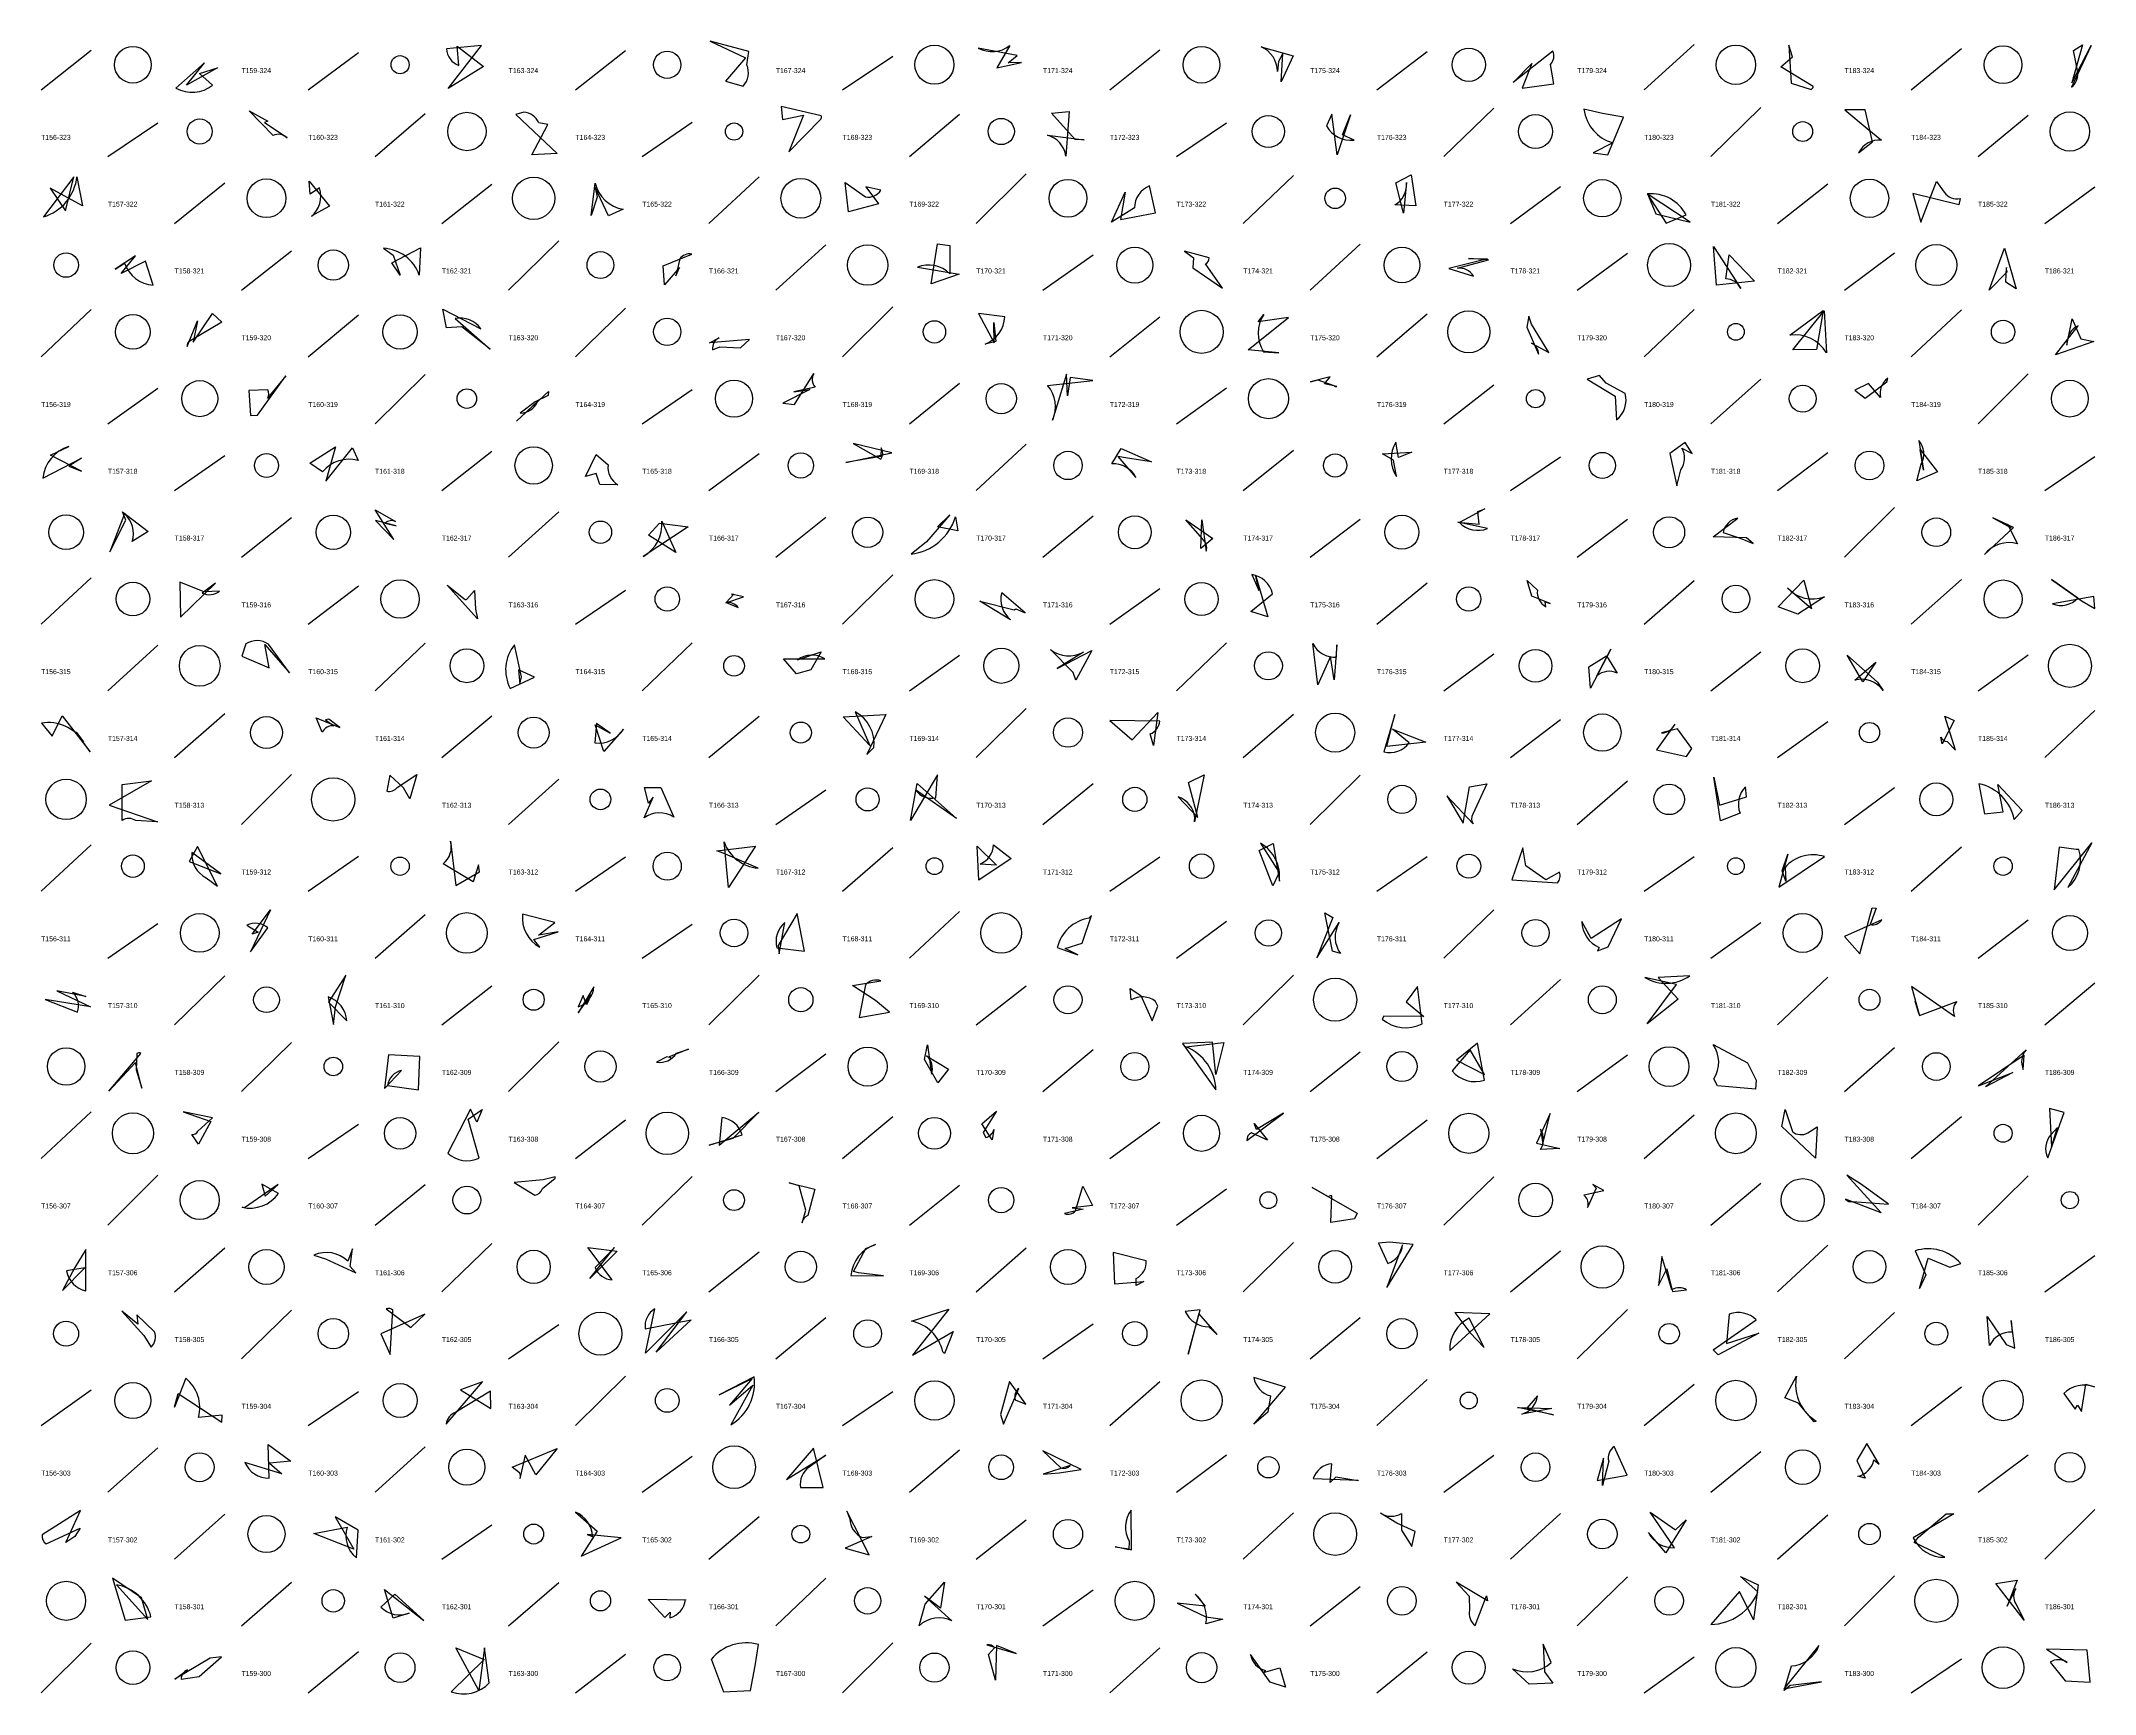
# Model space of a CAD drawing. Header units: millimetres. Extents: x -1 to 9990, y 0 to 15990.
# Drawn here: x 6240 to 7470, y 11999 to 12989 of the extents above; entities that cross this region are included whole.
import ezdxf

# ---------------------------------------------------------------- set-up
doc = ezdxf.new("R2010")
doc.units = ezdxf.units.MM
doc.layers.add('TEXT', color=3, linetype='Continuous')
doc.layers.add('WALL', color=1, linetype='Continuous')

msp = doc.modelspace()

# ---------------------------------------------------------------- linework, layer by layer
for points in [[(6661.9, 12979.1), (6649.8, 12965.2), (6660.4, 12962.1, 0.3), (6662.6, 12975), (6663.8, 12983), (6640.7, 12989.2)], [(6483.7, 12960.8), (6503.8, 12986.6), (6482.8, 12984.5, 0.3), (6490.2, 12974.6), (6489.1, 12986.2), (6505, 12973.9)], [(6819.2, 12976.1), (6824.5, 12980.5), (6801.2, 12985, 0.3), (6820.2, 12986.5), (6812.4, 12973.2), (6827.2, 12976.4)], [(6983.6, 12981.8), (6981.1, 12976.9), (6980.4, 12970.9, 0.3), (6970.7, 12985.7), (6989.9, 12980.4), (6982.7, 12964.7)], [(7127, 12960.9), (7146, 12963.6), (7144, 12975.2, 0.3), (7145.4, 12983.1), (7121.6, 12964.4), (7132.7, 12975.7)], [(7286.7, 12986.7), (7288, 12964), (7300, 12960.2, 0.3), (7301.3, 12962), (7281.8, 12973.8), (7288.8, 12979.7)], [(7456.2, 12964.1), (7467.8, 12986.5), (7455.9, 12961.5, 0.3), (7459.5, 12971.6), (7457.2, 12983.6), (7462.5, 12987)], [(6327, 12962.8), (6337.9, 12976.1), (6320.8, 12961, 0.3), (6342.7, 12962.7), (6334.8, 12969.7), (6345.6, 12973.1)], [(6373.8, 12940.3), (6386.2, 12932.3), (6387.3, 12931.2, 0.3), (6379, 12932.7), (6364.6, 12947.3), (6375.8, 12941.2)], [(6533.9, 12921), (6543.4, 12939.2), (6538, 12940.2, 0.3), (6529.1, 12946.5), (6524.3, 12945.2), (6549.1, 12921.9)], [(6696.5, 12944.8), (6687.9, 12922.8), (6707, 12942.4, 0.3), (6707.2, 12944.4), (6683.3, 12949.9), (6684.1, 12942.2)], [(6845.2, 12946), (6855.7, 12946.9), (6853.7, 12920.3, 0.3), (6842.7, 12932.8), (6864.6, 12930), (6859.2, 12930.2)], [(7016.1, 12921), (7013.1, 12945.3), (7009.8, 12938.3, 0.3), (7026.3, 12929.8), (7019.4, 12933.1), (7024.2, 12945)], [(7187.7, 12943.5), (7175, 12945.8), (7164, 12948.3, 0.3), (7181.3, 12928.2), (7169.5, 12922.3), (7178.3, 12921.1)], [(7320.2, 12947.9), (7333.6, 12936.8), (7342.1, 12929.9, 0.3), (7328.4, 12922.3), (7336.7, 12928.8), (7332.4, 12947.9)], [(6254.7, 12887.5), (6259.7, 12907.9), (6241.5, 12883.9, 0.3), (6261.5, 12907.9), (6264.9, 12890.5), (6245.5, 12901.1)], [(6412.7, 12890.3), (6403.5, 12885.3), (6401.9, 12884, 0.3), (6406.8, 12901.2), (6401.1, 12897.5), (6400.5, 12905.2)], [(6573.1, 12895.7), (6569.4, 12884.7), (6571.8, 12904.1, 0.3), (6588.6, 12888.4), (6579.8, 12884.4), (6571.9, 12901.4)], [(6723.6, 12886.8), (6721.6, 12904.4), (6733.8, 12895.8, 0.3), (6742.9, 12899.8), (6733.9, 12901.8), (6741.5, 12891.6)], [(7060.5, 12909.1), (7063.3, 12890.4), (7050.7, 12891, 0.3), (7057.7, 12904.4), (7055.9, 12886.1), (7051.4, 12904.3)], [(7365.8, 12880.8), (7375.1, 12905.1), (7379.8, 12898.6, 0.3), (7389.3, 12894.9), (7388.4, 12891.1), (7360.9, 12897.9)], [(6886.4, 12882.2), (6907.4, 12886.2), (6903.9, 12902.5, 0.3), (6894.8, 12889.2), (6881, 12880.8), (6889.3, 12898.7)], [(7201.8, 12897.7), (7213.2, 12880.2), (7225.2, 12885.1, 0.3), (7202.1, 12897.6), (7207, 12885.7), (7227.6, 12880.8)], [(6776.9, 12867.7), (6784.2, 12866.8), (6784.2, 12849.8, 0.3), (6764.8, 12853.7), (6789.8, 12849.6), (6773, 12843.7)], [(7243.4, 12842.9), (7241.6, 12866.2), (7257.9, 12841, 0.3), (7248.9, 12846.7), (7251, 12861.2), (7266.2, 12845.4)], [(6296.6, 12860.6), (6284.4, 12852.5), (6290, 12856.1, 0.3), (6307.2, 12842.9), (6302.5, 12857.4), (6288, 12849.9)], [(6450, 12856.3), (6467.3, 12865.4), (6466.5, 12849, 0.3), (6445.1, 12865.1), (6450.8, 12861), (6455, 12848.9)], [(6613.3, 12843.2), (6612.6, 12854.6), (6629.8, 12861.5, 0.3), (6622.5, 12858.7), (6620.1, 12848.5), (6622.3, 12853.5)], [(6929.8, 12853.4), (6947.5, 12841.1), (6937.3, 12855.8, 0.3), (6939.6, 12859.3), (6924.8, 12863.4), (6930.1, 12859.4)], [(7106.2, 12858.8), (7083.1, 12852.9), (7097.8, 12848.4, 0.3), (7088.2, 12853.1), (7106.8, 12858.2), (7094.8, 12859)], [(7422.9, 12840.8), (7416.7, 12844.7), (7417.1, 12853.5, 0.3), (7417.5, 12851), (7406.6, 12840), (7415.9, 12865.2)], [(6342.6, 12826), (6348.3, 12820.9), (6329.1, 12809.5, 0.3), (6327.4, 12806.3), (6333.6, 12821.6), (6331, 12808.9)], [(6482.7, 12817.5), (6480.6, 12828.6), (6503.4, 12816.8, 0.3), (6487.9, 12823), (6508.9, 12804.7), (6492, 12818)], [(6810.6, 12820.6), (6811.8, 12809.3), (6805.4, 12807.7, 0.3), (6817.1, 12824.1), (6801.4, 12826.1), (6810.7, 12808.4)], [(6987.1, 12823.6), (6968.9, 12821.1), (6972.2, 12825.5, 0.3), (6972.1, 12803.1), (6981.3, 12802.4), (6962.9, 12804.2)], [(7131, 12824.4), (7129.8, 12817.9), (7136.8, 12801.6, 0.3), (7132.5, 12808.3), (7142.9, 12802.7), (7132.6, 12819.6)], [(7289.1, 12804.2), (7307.8, 12827.5), (7309.2, 12802.5, 0.3), (7287.3, 12813), (7307.2, 12827.7), (7303.3, 12804.5)], [(7469.3, 12809.3), (7446.4, 12801.2), (7460, 12818.7, 0.3), (7453.2, 12807), (7456.3, 12822.9), (7461.6, 12810.8)], [(6664.2, 12810.5), (6640.3, 12808.5), (6646, 12811.5, 0.3), (6642.1, 12804.3), (6646.5, 12806.1), (6658.8, 12805.5)], [(6369.6, 12765.1), (6386.6, 12788.6), (6375.5, 12775.3, 0.3), (6375.7, 12780.2), (6364.5, 12779.8), (6365.5, 12764.9)], [(6684.3, 12772.3), (6691.2, 12771.6), (6702.7, 12790, 0.3), (6703.5, 12781.9), (6690.8, 12779.1), (6700.4, 12780.5)], [(6854.7, 12776.7), (6854.2, 12789.7), (6845.8, 12762.2, 0.3), (6842.7, 12782.9), (6869.8, 12785.9), (6856.2, 12787.6)], [(7000.3, 12785.1), (7004.6, 12786.3), (7014.3, 12782.9, 0.3), (7015.9, 12782.2), (7008.6, 12783.9), (7012.1, 12788.1)], [(7166, 12786.7), (7182.7, 12776.4), (7183.4, 12762.3, 0.3), (7188.7, 12778.1), (7177.2, 12784.2), (7173.4, 12788.9)], [(7332.5, 12775.3), (7345.4, 12785.1), (7345.9, 12787.2, 0.3), (7341.6, 12775.7), (7334.5, 12784.1), (7326.2, 12780)], [(6543.6, 12776.8), (6535.8, 12773.1), (6526.9, 12766.3, 0.3), (6537.5, 12773.4), (6524.8, 12761.5), (6543.9, 12779.2)], [(6264.3, 12731.6), (6245.6, 12741.2), (6256.6, 12746.3, 0.3), (6241, 12727.4), (6264.3, 12739.3), (6256.7, 12734.5)], [(6410.6, 12725.6), (6426.6, 12745.5), (6429.9, 12737.9, 0.3), (6408.6, 12731.2), (6400.9, 12736.3), (6416.4, 12746.2)], [(6749.4, 12742.5), (6726.3, 12748.2), (6742.9, 12738.7, 0.3), (6743.1, 12745.5), (6743, 12740.4), (6721.9, 12736.8)], [(6890.7, 12739.4), (6884.8, 12740.4), (6895.7, 12727.8, 0.3), (6881.3, 12735.9), (6886.8, 12745.2), (6905, 12737.1)], [(7060.9, 12743), (7053, 12739.7), (7051.4, 12748.9, 0.3), (7051.8, 12728.4), (7050, 12738.1), (7043.3, 12741.9)], [(7215.5, 12742.1), (7219.7, 12722.8), (7222, 12732.4, 0.3), (7222.6, 12745.4), (7228.8, 12742.1), (7224.6, 12748.7)], [(7375.8, 12731.1), (7363.3, 12725.7), (7366, 12735.7, 0.3), (7364.6, 12750), (7367.4, 12732.2), (7365.4, 12744.5)], [(6566.1, 12728.4), (6572.5, 12741.6), (6579.6, 12735.4, 0.3), (6585.5, 12723.3), (6574.7, 12723.6), (6572.5, 12730.2)], [(6288.7, 12707.2), (6304.1, 12695.5), (6294.5, 12689.5, 0.3), (6290, 12706), (6281.2, 12683.2), (6290.7, 12702.2)], [(6451.2, 12690.6), (6440.1, 12708.4), (6452.3, 12701.4, 0.3), (6446, 12700.5), (6452.7, 12698.8), (6440.3, 12702.1)], [(7100.4, 12707.4), (7104.6, 12709.1), (7089.4, 12700.8, 0.3), (7106.3, 12697.2), (7088.5, 12701), (7101.2, 12699.9)], [(6610.3, 12700.4), (6627.6, 12698.2), (6600.6, 12680.5, 0.3), (6611.7, 12701.7), (6620.2, 12682.8), (6603.8, 12693.2)], [(6784.3, 12705.5), (6770.3, 12689.3), (6761, 12681.9, 0.3), (6787.6, 12704.2), (6789.1, 12695.9), (6776.9, 12698.3)], [(6934.5, 12685.3), (6935.2, 12702.4), (6937.8, 12683.7, 0.3), (6935.7, 12690.8), (6925.6, 12702.5), (6941.7, 12691.2)], [(7261.3, 12691.7), (7241.3, 12692.3), (7256.1, 12703.5, 0.3), (7247.3, 12694.9), (7257.6, 12691.4), (7265.4, 12688.3)], [(7419.9, 12697.7), (7417.6, 12699.8), (7423.6, 12688.1, 0.3), (7403.8, 12681.7), (7421.3, 12697.8), (7408.8, 12703.7)], [(6974.7, 12644.3), (6964.4, 12647.5), (6977.5, 12658.2, 0.3), (6965, 12669.7), (6969.2, 12660.1), (6967.5, 12668.7)], [(6323.5, 12644.2), (6344.5, 12664.5), (6336.5, 12658.6, 0.3), (6346.8, 12659.8), (6337.6, 12659.4), (6323.1, 12665)], [(6501.3, 12643.2), (6483.1, 12663.3), (6494, 12654.7, 0.3), (6494.9, 12654.9), (6499.5, 12660.2), (6500.2, 12649)], [(6654.8, 12657.9), (6650.2, 12653), (6657.5, 12649.9, 0.3), (6650.1, 12652.7), (6660.6, 12656.4), (6653.5, 12657.9)], [(6823.7, 12649.1), (6829.4, 12646.8), (6815.3, 12658.8, 0.3), (6820.6, 12642.5), (6802.2, 12653.8), (6822.8, 12648.5)], [(7132.7, 12656.7), (7129.9, 12666.1), (7136.1, 12660.3, 0.3), (7141.2, 12650.4), (7140.8, 12653.4), (7143.7, 12652.3)], [(7295.7, 12666.3), (7300.3, 12649.1), (7285.9, 12661.5, 0.3), (7308, 12656.3), (7292.1, 12646), (7280.4, 12650.4)], [(7469.9, 12649.3), (7469.3, 12656.6), (7444.6, 12652.1, 0.3), (7459.8, 12655.5), (7444, 12666.6), (7462.4, 12653.8)], [(6374, 12627.8), (6388.7, 12610.7), (6376.2, 12627.9, 0.3), (6362.7, 12628.2), (6360.3, 12620.7), (6376.6, 12613.8)], [(6526.7, 12604), (6527.8, 12608.4), (6523.5, 12627.6, 0.3), (6521, 12601.4), (6535.5, 12608.1), (6526, 12612.5)], [(6692.5, 12610.1), (6684.7, 12619.1), (6709.4, 12619.2, 0.3), (6693, 12618.6), (6707.1, 12623.4), (6700.9, 12612.6)], [(6859.6, 12606.5), (6858, 12611), (6844.5, 12624.7, 0.3), (6864.3, 12623.2), (6848.5, 12613.4), (6869.3, 12624.2)], [(7012.2, 12620.6), (7004.6, 12603.7), (7001.6, 12628.3, 0.3), (7015.7, 12620.2), (7016, 12627.5), (7014.5, 12606.6)], [(7166.9, 12614.4), (7177.5, 12620.9), (7183.8, 12610.6, 0.3), (7171.8, 12609), (7180.1, 12625), (7168, 12601.6)], [(7321.6, 12621.3), (7339.7, 12605.2), (7343.2, 12600.3, 0.3), (7326.3, 12606.5), (7338.7, 12617.2), (7331, 12605.5)], [(6269.3, 12563.5), (6261, 12575.2), (6265.4, 12569.4, 0.3), (6240.2, 12580.7), (6246.6, 12572.8), (6252.6, 12585.1)], [(6412.4, 12583.1), (6410.3, 12582.6), (6415.4, 12579.1, 0.3), (6408.3, 12575.2), (6404.8, 12583.9), (6419, 12578.1)], [(6745.9, 12585.9), (6734.5, 12561.9), (6738.8, 12566.1, 0.3), (6727.6, 12587.5), (6736.3, 12567.3), (6720.3, 12584.4)], [(6908.7, 12587.1), (6906.2, 12567.3), (6904.2, 12574.2, 0.3), (6909.9, 12581.9), (6880.1, 12582.2), (6893.4, 12570.6)], [(7046, 12566.6), (7050.7, 12585.8), (7044.2, 12563.4, 0.3), (7059.3, 12568.9), (7049.4, 12577.1), (7069.3, 12569.2)], [(7385.8, 12582.3), (7378.5, 12568.2), (7377.8, 12572.3, 0.3), (7381.6, 12569.6), (7386.6, 12564.5), (7380.2, 12584.9)], [(6580.8, 12574.7), (6572.7, 12580.4), (6571.7, 12568.8, 0.3), (6588.8, 12577.1), (6577.1, 12563.7), (6571.9, 12579.6)], [(7228.5, 12565.4), (7220.1, 12577.2), (7210.5, 12574.8, 0.3), (7218.4, 12580), (7207.5, 12564.6), (7225.5, 12560.7)], [(6280.7, 12531.5), (6309.8, 12521.5), (6296.8, 12522.3, 0.3), (6288.6, 12522.4), (6288.6, 12543.9), (6306.2, 12546.1)], [(6457, 12541.9), (6448.9, 12549.6), (6447, 12539.9, 0.3), (6453.2, 12542.2), (6465, 12550), (6460.8, 12535.4)], [(6764.6, 12544.6), (6788.2, 12523.6), (6763.7, 12540.7, 0.3), (6775.9, 12535.9), (6776.9, 12549.7), (6760.6, 12522.4)], [(6936.5, 12549.8), (6930.7, 12521.5), (6931, 12524.1, 0.3), (6921, 12536.5), (6932.7, 12524.1), (6927.1, 12545.2)], [(7245.2, 12531.5), (7261.4, 12536.6), (7260.8, 12542.6, 0.3), (7257.5, 12526.7), (7245.7, 12522.2), (7241.7, 12548.4)], [(6601.4, 12542.1), (6611.2, 12542.1), (6619, 12524.4, 0.3), (6601.1, 12524), (6606.5, 12536.3), (6603.7, 12532.7)], [(7095.4, 12542.5), (7105.9, 12544.3), (7097.4, 12526.1, 0.3), (7097.6, 12520.4), (7081.8, 12537.2), (7091.7, 12520.7)], [(7411.9, 12544), (7426.5, 12528.4), (7421.7, 12522.9, 0.3), (7400.5, 12544.4), (7403.8, 12526.4), (7415.1, 12527.5)], [(6502, 12495.9), (6498.7, 12485.6), (6480.9, 12496.5, 0.3), (6485.2, 12509.9), (6488.4, 12483.4), (6502.6, 12491.6)], [(6667.8, 12506.9), (6651.7, 12482.3), (6649, 12509.6, 0.3), (6669.4, 12493.9), (6648.5, 12502.8), (6644.7, 12504.1)], [(6328.6, 12497.8), (6347.7, 12490.5), (6330.2, 12503.1, 0.3), (6338.9, 12488.1), (6345.6, 12483.1), (6333.7, 12506.7)], [(6800.6, 12507), (6812.2, 12495.7), (6802.4, 12496.3, 0.3), (6810.3, 12507.8), (6820.9, 12499.5), (6801.7, 12486.6)], [(6969.4, 12504.3), (6977.9, 12508.6), (6981.6, 12486.1, 0.3), (6970.3, 12508.7), (6981.4, 12491.3), (6977.7, 12483.3)], [(7127.4, 12505.9), (7120.9, 12486.8), (7148.1, 12485.1, 0.3), (7149.3, 12491.4), (7141.2, 12486.9), (7129.2, 12495.2)], [(7286, 12502.2), (7280.7, 12482.4), (7308, 12500.7, 0.3), (7284.4, 12494.2), (7284.8, 12486.1), (7282.6, 12492.3)], [(7445.6, 12480.8), (7468.1, 12509), (7453.8, 12482.2, 0.3), (7460.4, 12505), (7458.7, 12504.9), (7448.5, 12506.4)], [(6377.3, 12468.8), (6365.4, 12443.6), (6375.8, 12458, 0.3), (6363.3, 12459.7), (6370.1, 12455.5), (6366.4, 12454.2)], [(6537.9, 12453.6), (6547.6, 12461.3), (6528.3, 12466.3, 0.3), (6538.7, 12446.5), (6535.1, 12451.1), (6549.6, 12455.7)], [(6681.5, 12447.5), (6682, 12442.4), (6685.4, 12461.2, 0.3), (6680.7, 12446.1), (6697.1, 12444.1), (6692.9, 12466.7)], [(6863.4, 12448.8), (6869, 12465.4), (6867.4, 12463.9, 0.3), (6848.6, 12446.3), (6860.9, 12442), (6853.4, 12445.6)], [(7013.7, 12464.3), (7004, 12440.1), (7017.4, 12461.2, 0.3), (7018.2, 12442.6), (7013.5, 12444), (7008.9, 12467)], [(7186.5, 12463.5), (7168.4, 12451.6), (7162.8, 12461.8, 0.3), (7173.1, 12446.3), (7172.2, 12444.2), (7178.4, 12446.7)], [(7336.6, 12470), (7339, 12469.8), (7335.3, 12460, 0.3), (7342.4, 12462.8), (7320.1, 12452.9), (7329.2, 12442.4)], [(6422.5, 12429.8), (6412.1, 12413.5), (6423.1, 12402.4, 0.3), (6411.9, 12416.8), (6415.2, 12400.2), (6416.4, 12410.7)], [(6739.8, 12414.6), (6725.9, 12423.5), (6743, 12426.3, 0.3), (6733.7, 12424), (6730, 12404.3), (6748.2, 12407.6)], [(7201.9, 12400.5), (7219.4, 12424.1), (7200.4, 12428.4, 0.3), (7227.4, 12429.4), (7208.4, 12428.3), (7220.4, 12415.4)], [(6269.5, 12410.7), (6242.5, 12415.1), (6261.8, 12407.5, 0.3), (6258.8, 12419.6), (6266.9, 12416.9), (6249.4, 12420.4)], [(6566.6, 12411.9), (6564.7, 12417.6), (6561.7, 12410.7, 0.3), (6571.1, 12422.8), (6561.7, 12407.1), (6569.4, 12417.9)], [(6905.4, 12402.3), (6908.7, 12411.1), (6907.4, 12414, 0.3), (6892.9, 12415), (6892.2, 12421.8), (6898.6, 12417.5)], [(7068.1, 12405), (7044.1, 12405.2), (7043.1, 12403.4, 0.3), (7067.1, 12400.6), (7064.3, 12422.9), (7057.6, 12413.7)], [(7362.4, 12414.1), (7364.9, 12405.5), (7387.3, 12414, 0.3), (7385.9, 12405), (7360.2, 12423), (7364.5, 12406.8)], [(6769.1, 12379.3), (6770.8, 12387.9), (6773.3, 12370.5, 0.3), (6770.3, 12381.5), (6783.4, 12373.4), (6777, 12365.2)], [(6941.5, 12389.5), (6923.5, 12388.8), (6943.6, 12361, 0.3), (6925.6, 12386.8), (6948.4, 12389.4), (6943.5, 12370.3)], [(7104.4, 12370.2), (7095.8, 12385), (7085, 12372.4, 0.3), (7104.5, 12366.8), (7100.2, 12388.9), (7087.7, 12378.8)], [(7266.8, 12361.4), (7243.9, 12363.4), (7241.8, 12367.7, 0.3), (7241.4, 12388.2), (7261.9, 12377.3), (7267.2, 12366.8)], [(6296.5, 12377.5), (6280.6, 12360.3), (6299.8, 12382.9, 0.3), (6297.3, 12382.8), (6297, 12373.1), (6300.3, 12362)], [(6448.1, 12382.1), (6445.6, 12361.9), (6455.9, 12372.7, 0.3), (6447.5, 12363.7), (6466, 12361.1), (6466.8, 12381)], [(6617.2, 12380.2), (6614.8, 12380.9), (6608.6, 12377.6, 0.3), (6620.5, 12383), (6627.7, 12385.4), (6616.1, 12380.8)], [(7420.9, 12371.5), (7404.5, 12362.9), (7428.9, 12385.1, 0.3), (7427.1, 12373.2), (7427.6, 12381.9), (7400.2, 12363.4)], [(6500.9, 12341.6), (6497.1, 12349.4), (6483.6, 12323.1, 0.3), (6502.3, 12320.1), (6495.7, 12343.4), (6504.1, 12349.3)], [(7282.4, 12339.1), (7284.5, 12349.2), (7288.8, 12336, 0.3), (7298, 12335.2), (7303.6, 12338.9), (7302.7, 12320.1)], [(7444, 12327), (7447.5, 12338.4), (7443.5, 12334.1, 0.3), (7441.7, 12320.4), (7451.5, 12347.4), (7442.8, 12349.9)], [(6341.7, 12342.1), (6334.3, 12328.5), (6330.2, 12334.2, 0.3), (6333.9, 12336.3), (6342.6, 12344.3), (6325, 12347.8)], [(6654.3, 12331.9), (6640.2, 12327.9), (6659.9, 12334, 0.3), (6647.6, 12344.5), (6646.1, 12328), (6669.9, 12347.6)], [(6812.2, 12348.2), (6804.1, 12335.4), (6805.7, 12332.5, 0.3), (6810.6, 12337.3), (6809.5, 12331.1), (6803.4, 12340.7)], [(6966.4, 12340.9), (6974.4, 12330.9), (6964.9, 12335.2, 0.3), (6962, 12330.8), (6984.1, 12347.1), (6967.9, 12337.3)], [(7135.6, 12329.1), (7149.6, 12326), (7137.9, 12325.3, 0.3), (7137.9, 12337.5), (7139.4, 12328.7), (7143.7, 12346.8)], [(6382, 12304.4), (6361.9, 12290.3), (6360.4, 12290.7, 0.3), (6382.2, 12299), (6372.2, 12304.6), (6374.2, 12297.3)], [(6540.6, 12307.1), (6523.3, 12305.5), (6535.6, 12298, 0.3), (6540.2, 12301.9), (6547.8, 12308.2), (6547.8, 12308.9)], [(6688, 12305.3), (6703.4, 12301.6), (6699.1, 12285.7, 0.3), (6695.7, 12281.4), (6697.9, 12288.9), (6694.1, 12303.5)], [(6857.5, 12290.3), (6864, 12289.6), (6853, 12286.9, 0.3), (6859.5, 12288.5), (6863.8, 12303.4), (6869.7, 12291.8)], [(7026.5, 12283.8), (7012.5, 12281.5), (7013.1, 12297.5, 0.3), (7011, 12296.9), (7001.3, 12302.6), (7028.2, 12287.2)], [(7169.3, 12304.4), (7171.4, 12302.1), (7166.2, 12290.5, 0.3), (7164.4, 12297.5), (7164.1, 12298.1), (7175.9, 12300.8)], [(7321.5, 12309.9), (7341.9, 12287.3), (7320.7, 12295.5, 0.3), (7324.9, 12294.1), (7346.4, 12292.6), (7330.3, 12304.3)], [(6252.8, 12240.9), (6266.2, 12254.4), (6255.2, 12252.7, 0.3), (6266.8, 12240.6), (6266.9, 12265.5), (6260.3, 12254.6)], [(6425.2, 12255.2), (6426.5, 12265.9), (6423.7, 12258.5, 0.3), (6403.4, 12262.1), (6410.4, 12259.9), (6428.5, 12251.4)], [(6568.6, 12248.1), (6583.4, 12266.6), (6571.8, 12254.6, 0.3), (6582, 12247.3), (6567.5, 12266.6), (6585.1, 12264.5)], [(6726.6, 12252.2), (6733.9, 12266), (6739.8, 12268.4, 0.3), (6725, 12249.9), (6744.5, 12249.6), (6729.5, 12251.4)], [(6900.5, 12246.3), (6895.9, 12243.8), (6895.8, 12248.1, 0.3), (6901.9, 12258.7), (6882.1, 12263.7), (6882.8, 12244.9)], [(7047.6, 12269.9), (7040.9, 12269.2), (7046.5, 12257.1, 0.3), (7055.4, 12268.2), (7046, 12242.6), (7061.7, 12268.5)], [(7370.1, 12260.3), (7383.1, 12254.9), (7389.7, 12257, 0.3), (7362.3, 12264.6), (7368.7, 12250.3), (7364.9, 12242.1)], [(7213.7, 12253.8), (7217.1, 12240.3), (7225.4, 12241.2, 0.3), (7216.7, 12241.2), (7210.7, 12261.3), (7208.7, 12243.8)], [(6288.4, 12228.5), (6301.5, 12214), (6305.9, 12206.9, 0.3), (6307.9, 12216.2), (6297.3, 12226.3), (6297.9, 12220.7)], [(6443.4, 12215), (6449.1, 12202.6), (6450.7, 12229, 0.3), (6446.7, 12229.8), (6461.4, 12218.7), (6469.9, 12226.7)], [(6626.7, 12228), (6602, 12203.3), (6607.5, 12229.8, 0.3), (6601.8, 12218), (6629.4, 12223.3), (6608.4, 12204)], [(6786.2, 12216.4), (6781, 12203.1), (6780, 12204.1, 0.3), (6761.3, 12222.5), (6783.7, 12229.7), (6761.9, 12202.1)], [(6927, 12202.7), (6934.1, 12229.2), (6925.2, 12228.3, 0.3), (6939.4, 12219.2), (6944.3, 12214.6), (6933.3, 12227.1)], [(7095.6, 12215.7), (7104.2, 12206.7), (7095.3, 12224.2, 0.3), (7083.6, 12205), (7107.7, 12226.8), (7086.6, 12227.6)], [(7244.4, 12202.3), (7241.3, 12205.4), (7267.2, 12223.2, 0.3), (7251, 12226.6), (7249.3, 12209.2), (7268.8, 12215.4)], [(7422.1, 12206.4), (7419.8, 12222.9), (7420.4, 12215.9, 0.3), (7406.9, 12208), (7405.5, 12225.3), (7416.8, 12208.5)], [(7292.4, 12173.4), (7284.3, 12176.6), (7291.3, 12189.6, 0.3), (7301.4, 12163.8), (7303.1, 12162.7), (7301.9, 12162.3)], [(6348.3, 12162), (6348.4, 12166.3), (6334.3, 12164.9, 0.3), (6326.6, 12188.3), (6320, 12170.9), (6322.1, 12179.2)], [(6509.3, 12170.2), (6509.1, 12180.5), (6488.3, 12167.9, 0.3), (6482.6, 12160.8), (6504.3, 12186.1), (6491.1, 12181.3)], [(6652.2, 12172.2), (6666.2, 12184.1), (6653, 12160.4, 0.3), (6667.1, 12189.1), (6646.1, 12178.4), (6665.8, 12188.2)], [(6814.6, 12166.6), (6816.4, 12160.8), (6825.5, 12182.2, 0.3), (6823.3, 12175.4), (6829.8, 12172.8), (6819.9, 12186.4)], [(6967.7, 12162.4), (6985.3, 12183), (6966.3, 12188.8, 0.3), (6976.2, 12177.8), (6974.6, 12168), (6966.2, 12160.8)], [(7124.1, 12170.7), (7144.7, 12170.1), (7126.8, 12166.9, 0.3), (7136.2, 12177.7), (7129.7, 12170.3), (7145.8, 12166.5)], [(7462, 12168.4), (7464.6, 12184.7), (7469.7, 12183.1, 0.3), (7451.3, 12179.1), (7458.1, 12169.8), (7459.5, 12172.2)], [(6376.8, 12137.5), (6384.1, 12131.1), (6362.1, 12137.9, 0.3), (6376.5, 12128.4), (6375.9, 12148.6), (6389.5, 12138.6)], [(6536.2, 12130.4), (6529.9, 12142.3), (6526.7, 12128.3, 0.3), (6526.5, 12131.6), (6522.2, 12135), (6549, 12146.3)], [(6686.4, 12127.7), (6710, 12142.2), (6700, 12135.1, 0.3), (6694.9, 12122.8), (6708.4, 12122.9), (6702.6, 12146.4)], [(6862.8, 12133.6), (6840, 12144.8), (6850.7, 12134.6, 0.3), (6856.3, 12136.1), (6840.2, 12130.9), (6849.7, 12131.6)], [(7172, 12127), (7189.8, 12130.2), (7182, 12147.5, 0.3), (7178.8, 12138.6), (7175, 12124.1), (7175.6, 12140.4)], [(7327.5, 12139.1), (7332.5, 12128.5), (7328, 12129.6, 0.3), (7337.6, 12139.4), (7340.8, 12136.8), (7333.4, 12149.2)], [(7015.3, 12129.1), (7012.1, 12125.8), (7013, 12137.1, 0.3), (7001.9, 12128.2), (7028.7, 12127.3), (7028.6, 12126.8)], [(6254.9, 12089.9), (6263.6, 12109.2), (6240.7, 12094.5, 0.3), (6243.1, 12089.2), (6263.5, 12098.6), (6260.3, 12093.5)], [(6427.3, 12086), (6403.3, 12095.4), (6423.3, 12099.1, 0.3), (6428.8, 12080.7), (6429.9, 12097.3), (6416.1, 12105.3)], [(6587.5, 12092.8), (6567.1, 12094.7), (6570.2, 12093.5, 0.3), (6560, 12108.2), (6573.1, 12096.8), (6563.5, 12081.7)], [(6736, 12082.5), (6722.6, 12108.7), (6724.3, 12104.2, 0.3), (6731.8, 12093), (6737.6, 12093.6), (6721.6, 12086.5)], [(6890, 12086.3), (6893.1, 12085.5), (6892.8, 12109.4, 0.3), (6891.7, 12090.7), (6891.5, 12085.5), (6883.3, 12087.3)], [(7062.9, 12096.5), (7051.9, 12101.6), (7042.2, 12107.6, 0.3), (7054.7, 12107.4), (7054.7, 12097.4), (7060.9, 12087.5)], [(7225.2, 12103.5), (7213.1, 12083.7), (7202.7, 12095.9, 0.3), (7218.2, 12086.8), (7203.7, 12108.1), (7218.9, 12097.5)], [(7381, 12107.1), (7385.5, 12107.1), (7361.2, 12092.7, 0.3), (7380.1, 12081.1), (7361.7, 12090), (7364.3, 12093.2)], [(6282.7, 12068.6), (6290.3, 12043.4), (6305.8, 12045.5, 0.3), (6285.1, 12064.6), (6304, 12043.9), (6300.2, 12056.9)], [(7265.5, 12043.7), (7257.2, 12060.5), (7240, 12040.8, 0.3), (7268.2, 12060.4), (7257.7, 12069.5), (7268.3, 12064.6)], [(7423.5, 12067.3), (7417.4, 12051.9), (7422.6, 12062.4, 0.3), (7422.7, 12053.2), (7427.7, 12043.4), (7410.6, 12065.3)], [(6469.2, 12043.3), (6451.8, 12058.9), (6443.5, 12051.3, 0.3), (6460.4, 12047.6), (6450.9, 12044.7), (6445.6, 12061.7)], [(6613.5, 12045), (6616.7, 12048.3), (6616.6, 12044.8, 0.3), (6626, 12055.8), (6625.9, 12055.5), (6603.6, 12055.8)], [(6778.7, 12050.7), (6769.1, 12057.7), (6785.5, 12043.1, 0.3), (6765.8, 12040.1), (6769.5, 12053), (6781.1, 12066.1)], [(6937.6, 12045.5), (6947.8, 12044.1), (6937.5, 12041.2, 0.3), (6931.1, 12059), (6937.2, 12051.8), (6920.3, 12053.6)], [(7087.4, 12066.2), (7095.3, 12057.7), (7095.5, 12049.5, 0.3), (7098.8, 12040.2), (7105.6, 12057.9), (7106.2, 12055)], [(6664.8, 12001.4), (6667.7, 12016.1), (6669.6, 12028.8, 0.3), (6641.3, 12019.9), (6641.5, 12019.7), (6648.6, 12000.5)], [(6341.2, 12020.7), (6320.2, 12008.1), (6327.7, 12013.6, 0.3), (6323.9, 12008), (6334.7, 12009.6), (6348, 12021.4)], [(6488.3, 12026.9), (6505.4, 12019.8), (6485.6, 12000.5, 0.3), (6508.4, 12005.9), (6505.5, 12026.9), (6502.1, 12001.4)], [(6811.5, 12007.4), (6807.4, 12022.9), (6811, 12026.8, 0.3), (6806.4, 12028.6), (6824, 12023.4), (6812.1, 12028.3)], [(6985.2, 12003.3), (6976, 12006.3), (6964.3, 12022.9, 0.3), (6973.2, 12013.3), (6972, 12012), (6981.8, 12014.9)], [(7145.4, 12005.7), (7131.2, 12005.1), (7121.2, 12014.3, 0.3), (7144.4, 12018.1), (7139.5, 12029.1), (7140.4, 12012.4)], [(7287.5, 12004.2), (7283.9, 12001.3), (7288.2, 12016, 0.3), (7304.7, 12028.2), (7283.7, 12002.3), (7306.2, 12006.5)], [(7465.4, 12025.5), (7441.1, 12026.1), (7453.4, 12018.1, 0.3), (7443.1, 12018.3), (7452.2, 12007.1), (7467.1, 12006.3)]]:
    msp.add_lwpolyline(points, format="xyb", close=True)
for centre, radius in [((6295, 12975), 11), ((6455, 12975), 5.43), ((6615, 12975), 8.16), ((6775, 12975), 11.7), ((6935, 12975), 11), ((7095, 12975), 9.99), ((7255, 12975), 11.8), ((7415, 12975), 11.3), ((6335, 12935), 7.5), ((6495, 12935), 11.5), ((6655, 12935), 5.18), ((6815, 12935), 7.87), ((6975, 12935), 9.61), ((7135, 12935), 10.2), ((7295, 12935), 5.96), ((7455, 12935), 11.8), ((6375, 12895), 11.6), ((6535, 12895), 12.7), ((6695, 12895), 11.9), ((6855, 12895), 11.3), ((7175, 12895), 11.2), ((7335, 12895), 11.5), ((7015, 12895), 6.15), ((6735, 12855), 12.1), ((7215, 12855), 12.9), ((7375, 12855), 12.3), ((6255, 12855), 7.32), ((6415, 12855), 9.08), ((6575, 12855), 8.04), ((6895, 12855), 10.8), ((7055, 12855), 10.7), ((6295, 12815), 10.4), ((6455, 12815), 10.3), ((6615, 12815), 8.16), ((6775, 12815), 6.69), ((6935, 12815), 12.9), ((7095, 12815), 12.6), ((7255, 12815), 5.02), ((7415, 12815), 7), ((6335, 12775), 10.8), ((6495, 12775), 5.85), ((6655, 12775), 11.1), ((6815, 12775), 9.07), ((6975, 12775), 12), ((7135, 12775), 5.47), ((7295, 12775), 8.04), ((7455, 12775), 11), ((6535, 12735), 11.2), ((6855, 12735), 8.5), ((7175, 12735), 7.83), ((7335, 12735), 8.59), ((6375, 12735), 7.19), ((6695, 12735), 7.59), ((7015, 12735), 6.96), ((6255, 12695), 10.4), ((6415, 12695), 10.3), ((6575, 12695), 6.69), ((6735, 12695), 9.07), ((6895, 12695), 9.85), ((7055, 12695), 10.2), ((7215, 12695), 9.3), ((7375, 12695), 8.59), ((6295, 12655), 10.1), ((6455, 12655), 11.5), ((6615, 12655), 7.29), ((6775, 12655), 11.6), ((6935, 12655), 9.95), ((7095, 12655), 7.28), ((7255, 12655), 8.27), ((7415, 12655), 11.4), ((6335, 12615), 12.2), ((6495, 12615), 10.1), ((6655, 12615), 6.18), ((6815, 12615), 10.5), ((6975, 12615), 8.36), ((7135, 12615), 9.84), ((7295, 12615), 10.1), ((7455, 12615), 12.9), ((6375, 12575), 9.56), ((6535, 12575), 9.28), ((6855, 12575), 8.75), ((7015, 12575), 11.7), ((7175, 12575), 11.2), ((6695, 12575), 6.29), ((7335, 12575), 6.07), ((6255, 12535), 12.1), ((6415, 12535), 13), ((6575, 12535), 6.2), ((6735, 12535), 6.91), ((6895, 12535), 7.26), ((7055, 12535), 8.48), ((7215, 12535), 9.14), ((7375, 12535), 9.83), ((6295, 12495), 6.79), ((6455, 12495), 5.49), ((6615, 12495), 8.41), ((6775, 12495), 5.02), ((6935, 12495), 7.32), ((7095, 12495), 7.16), ((7255, 12495), 5.01), ((7415, 12495), 5.52), ((6335, 12455), 11.6), ((6495, 12455), 12.2), ((6655, 12455), 8.24), ((6815, 12455), 12.2), ((6975, 12455), 7.87), ((7135, 12455), 8.12), ((7295, 12455), 11.7), ((7455, 12455), 10.5), ((6855, 12415), 8.39), ((7015, 12415), 12.9), ((7175, 12415), 8.38), ((6375, 12415), 7.69), ((6535, 12415), 6.3), ((6695, 12415), 7.26), ((7335, 12415), 6.27), ((6255, 12375), 11.2), ((6735, 12375), 11.7), ((7215, 12375), 11.9), ((6415, 12375), 5.56), ((6575, 12375), 9.35), ((6895, 12375), 8.41), ((7055, 12375), 9.04), ((7375, 12375), 8.28), ((6295, 12335), 12.3), ((6455, 12335), 9.42), ((6615, 12335), 12.7), ((6775, 12335), 9.55), ((6935, 12335), 10.8), ((7095, 12335), 12), ((7255, 12335), 12.2), ((7415, 12335), 5.39), ((6335, 12295), 11.7), ((6495, 12295), 8.31), ((6655, 12295), 6.24), ((6815, 12295), 7.58), ((6975, 12295), 5.05), ((7135, 12295), 10.1), ((7295, 12295), 12.9), ((7455, 12295), 5.15), ((6375, 12255), 10.5), ((6535, 12255), 9.98), ((6695, 12255), 9.33), ((6855, 12255), 10.5), ((7015, 12255), 9.78), ((7175, 12255), 12.7), ((7335, 12255), 9.78), ((6575, 12215), 12.9), ((6255, 12215), 7.49), ((6415, 12215), 9.13), ((6735, 12215), 8.34), ((6895, 12215), 7.29), ((7055, 12215), 9.11), ((7215, 12215), 6.12), ((7375, 12215), 6.85), ((6295, 12175), 10.8), ((6455, 12175), 10.2), ((6615, 12175), 7.09), ((6775, 12175), 11.8), ((6935, 12175), 12.3), ((7095, 12175), 5.06), ((7255, 12175), 12.1), ((7415, 12175), 12.1), ((6335, 12135), 8.63), ((6495, 12135), 10.8), ((6655, 12135), 12.8), ((6815, 12135), 7.4), ((6975, 12135), 6.4), ((7135, 12135), 8.57), ((7295, 12135), 10.4), ((7455, 12135), 8.89), ((6375, 12095), 11.1), ((6855, 12095), 8.78), ((7015, 12095), 12.8), ((7175, 12095), 8.85), ((6535, 12095), 5.97), ((6695, 12095), 5.33), ((7335, 12095), 6.42), ((6255, 12055), 11.7), ((6895, 12055), 11.7), ((7375, 12055), 12.9), ((6415, 12055), 6.72), ((6575, 12055), 6.04), ((6735, 12055), 7.9), ((7055, 12055), 8.57), ((7215, 12055), 8.58), ((6295, 12015), 10.1), ((6455, 12015), 8.93), ((6615, 12015), 7.95), ((6775, 12015), 8.74), ((6935, 12015), 9.07), ((7095, 12015), 9.9), ((7255, 12015), 12), ((7415, 12015), 12.5)]:
    msp.add_circle(centre, radius)
at = {"layer": 'WALL'}
for p, q in [((6240, 12960), (6270, 12983.7)), ((6400, 12960), (6430, 12982.3)), ((6560, 12960), (6590, 12983.5)), ((6720, 12960), (6750, 12980.2)), ((6880, 12960), (6910, 12984)), ((7040, 12960), (7070, 12983)), ((7200, 12960), (7230, 12987.2)), ((7360, 12960), (7390, 12984.8)), ((6280, 12920), (6310, 12940.1)), ((6440, 12920), (6470, 12945.8)), ((6600, 12920), (6630, 12940.5)), ((6760, 12920), (6790, 12945.4)), ((6920, 12920), (6950, 12940.1)), ((7080, 12920), (7110, 12949)), ((7240, 12920), (7270, 12949.3)), ((7400, 12920), (7430, 12944.8)), ((6320, 12880), (6350, 12904.3)), ((6480, 12880), (6510, 12903.4)), ((6640, 12880), (6670, 12907.8)), ((6800, 12880), (6830, 12909.6)), ((6960, 12880), (6990, 12908.7)), ((7280, 12880), (7310, 12903.7)), ((7120, 12880), (7150, 12902)), ((7440, 12880), (7470, 12901.9)), ((6520, 12840), (6550, 12869.6)), ((6680, 12840), (6710, 12867.1)), ((7000, 12840), (7030, 12867.6)), ((6360, 12840), (6390, 12863.6)), ((6840, 12840), (6870, 12861.2)), ((7160, 12840), (7190, 12862.2)), ((7320, 12840), (7350, 12862.4)), ((6560, 12800), (6590, 12829.1)), ((6720, 12800), (6750, 12830)), ((6240, 12800), (6270, 12828.4)), ((6400, 12800), (6430, 12825.2)), ((6880, 12800), (6910, 12824.1)), ((7040, 12800), (7070, 12825.9)), ((7200, 12800), (7230, 12828.3)), ((7360, 12800), (7390, 12828.1)), ((6280, 12760), (6310, 12781.3)), ((6440, 12760), (6470, 12789.4)), ((6600, 12760), (6630, 12780.4)), ((6760, 12760), (6790, 12784.3)), ((6920, 12760), (6950, 12781.4)), ((7080, 12760), (7110, 12783.2)), ((7240, 12760), (7270, 12786.7)), ((7400, 12760), (7430, 12789.8)), ((6480, 12720), (6510, 12743.5)), ((6800, 12720), (6830, 12747.8)), ((6960, 12720), (6990, 12744.2)), ((6320, 12720), (6350, 12740.9)), ((6640, 12720), (6670, 12742.2)), ((7120, 12720), (7150, 12740.1)), ((7280, 12720), (7310, 12742.8)), ((7440, 12720), (7470, 12740.4)), ((6520, 12680), (6550, 12707.3)), ((7320, 12680), (7350, 12709.9)), ((6360, 12680), (6390, 12703.9)), ((6680, 12680), (6710, 12704)), ((6840, 12680), (6870, 12704.8)), ((7000, 12680), (7030, 12702.8)), ((7160, 12680), (7190, 12702.9)), ((6720, 12640), (6750, 12669.5)), ((6240, 12640), (6270, 12667.7)), ((6400, 12640), (6430, 12662.9)), ((6560, 12640), (6590, 12660.4)), ((6880, 12640), (6910, 12661.4)), ((7040, 12640), (7070, 12664.7)), ((7200, 12640), (7230, 12666)), ((7360, 12640), (7390, 12666.6)), ((6280, 12600), (6310, 12627.3)), ((6440, 12600), (6470, 12628.6)), ((6600, 12600), (6630, 12628.8)), ((6760, 12600), (6790, 12621.3)), ((6920, 12600), (6950, 12628.7)), ((7080, 12600), (7110, 12622.1)), ((7240, 12600), (7270, 12623.4)), ((7400, 12600), (7430, 12621.6)), ((6320, 12560), (6350, 12586.5)), ((6480, 12560), (6510, 12585.1)), ((6640, 12560), (6670, 12584.9)), ((6800, 12560), (6830, 12589.4)), ((6960, 12560), (6990, 12586.1)), ((7440, 12560), (7470, 12588.3)), ((7120, 12560), (7150, 12582.8)), ((7280, 12560), (7310, 12581.7)), ((6360, 12520), (6390, 12549.9)), ((6520, 12520), (6550, 12547.1)), ((7000, 12520), (7030, 12549.6)), ((7160, 12520), (7190, 12546.2)), ((6680, 12520), (6710, 12540.8)), ((6840, 12520), (6870, 12544.5)), ((7320, 12520), (7350, 12542.1)), ((6240, 12480), (6270, 12507.7)), ((6400, 12480), (6430, 12501)), ((6560, 12480), (6590, 12500.5)), ((6720, 12480), (6750, 12506.1)), ((6880, 12480), (6910, 12500.5)), ((7040, 12480), (7070, 12500.8)), ((7200, 12480), (7230, 12500.8)), ((7360, 12480), (7390, 12506.6)), ((6280, 12440), (6310, 12460.6)), ((6440, 12440), (6470, 12466.1)), ((6600, 12440), (6630, 12460.2)), ((6760, 12440), (6790, 12467.9)), ((6920, 12440), (6950, 12462)), ((7080, 12440), (7110, 12468.8)), ((7240, 12440), (7270, 12461.2)), ((7400, 12440), (7430, 12462.9)), ((6320, 12400), (6350, 12429.4)), ((6480, 12400), (6510, 12423.4)), ((6640, 12400), (6670, 12429.8)), ((6800, 12400), (6830, 12423.4)), ((6960, 12400), (6990, 12429.7)), ((7120, 12400), (7150, 12427.1)), ((7280, 12400), (7310, 12428.5)), ((7440, 12400), (7470, 12425.2)), ((6360, 12360), (6390, 12389.3)), ((6520, 12360), (6550, 12389.8)), ((7320, 12360), (7350, 12386.5)), ((6680, 12360), (6710, 12382.6)), ((6840, 12360), (6870, 12385.3)), ((7000, 12360), (7030, 12383.9)), ((7160, 12360), (7190, 12382)), ((6240, 12320), (6270, 12347.9)), ((6400, 12320), (6430, 12340.4)), ((6560, 12320), (6590, 12343.1)), ((6720, 12320), (6750, 12345.1)), ((6880, 12320), (6910, 12341.7)), ((7040, 12320), (7070, 12343)), ((7200, 12320), (7230, 12346.1)), ((7360, 12320), (7390, 12345)), ((6280, 12280), (6310, 12309.9)), ((6440, 12280), (6470, 12304.3)), ((6600, 12280), (6630, 12309.2)), ((6760, 12280), (6790, 12303.9)), ((6920, 12280), (6950, 12301.7)), ((7080, 12280), (7110, 12308.9)), ((7240, 12280), (7270, 12305.1)), ((7400, 12280), (7430, 12309.6)), ((6320, 12240), (6350, 12266.5)), ((6480, 12240), (6510, 12269)), ((6640, 12240), (6670, 12264)), ((6800, 12240), (6830, 12266.4)), ((6960, 12240), (6990, 12269.6)), ((7120, 12240), (7150, 12264.6)), ((7280, 12240), (7310, 12268.1)), ((7440, 12240), (7470, 12261.8)), ((6360, 12200), (6390, 12229)), ((7160, 12200), (7190, 12229.4)), ((7320, 12200), (7350, 12227.7)), ((6520, 12200), (6550, 12220.6)), ((6680, 12200), (6710, 12224.6)), ((6840, 12200), (6870, 12220.9)), ((7000, 12200), (7030, 12224.6)), ((6560, 12160), (6590, 12189.6)), ((6240, 12160), (6270, 12181.4)), ((6400, 12160), (6430, 12180.4)), ((6720, 12160), (6750, 12180.4)), ((6880, 12160), (6910, 12186.4)), ((7040, 12160), (7070, 12187.5)), ((7200, 12160), (7230, 12184.8)), ((7360, 12160), (7390, 12183.2)), ((6280, 12120), (6310, 12146.6)), ((6440, 12120), (6470, 12147.3)), ((6600, 12120), (6630, 12141.6)), ((6760, 12120), (6790, 12145.4)), ((6920, 12120), (6950, 12142.4)), ((7080, 12120), (7110, 12142.3)), ((7240, 12120), (7270, 12144.4)), ((7400, 12120), (7430, 12142.4)), ((6320, 12080), (6350, 12106.9)), ((6640, 12080), (6670, 12105.6)), ((6800, 12080), (6830, 12103.6)), ((6960, 12080), (6990, 12107.7)), ((7120, 12080), (7150, 12107.3)), ((7280, 12080), (7310, 12106.5)), ((7440, 12080), (7470, 12109.8)), ((6480, 12080), (6510, 12100.6)), ((6680, 12040), (6710, 12068.6)), ((7160, 12040), (7190, 12069.4)), ((7320, 12040), (7350, 12069.9)), ((6360, 12040), (6390, 12066.1)), ((6520, 12040), (6550, 12066)), ((6840, 12040), (6870, 12061.6)), ((7000, 12040), (7030, 12063.5)), ((6240, 12000), (6270, 12029.6)), ((6720, 12000), (6750, 12029.8)), ((6400, 12000), (6430, 12024.6)), ((6560, 12000), (6590, 12023.1)), ((6880, 12000), (6910, 12026.9)), ((7040, 12000), (7070, 12024.5)), ((7200, 12000), (7230, 12021.5)), ((7360, 12000), (7390, 12020.3))]:
    msp.add_line(p, q, dxfattribs=at)

# ---------------------------------------------------------------- texts
at = {"layer": 'TEXT'}
for s, p in [('T159-324', (6360, 12970)), ('T163-324', (6520, 12970)), ('T167-324', (6680, 12970)), ('T171-324', (6840, 12970)), ('T175-324', (7000, 12970)), ('T179-324', (7160, 12970)), ('T183-324', (7320, 12970)), ('T156-323', (6240, 12930)), ('T160-323', (6400, 12930)), ('T164-323', (6560, 12930)), ('T168-323', (6720, 12930)), ('T172-323', (6880, 12930)), ('T176-323', (7040, 12930)), ('T180-323', (7200, 12930)), ('T184-323', (7360, 12930)), ('T157-322', (6280, 12890)), ('T161-322', (6440, 12890)), ('T165-322', (6600, 12890)), ('T169-322', (6760, 12890)), ('T173-322', (6920, 12890)), ('T177-322', (7080, 12890)), ('T181-322', (7240, 12890)), ('T185-322', (7400, 12890)), ('T158-321', (6320, 12850)), ('T162-321', (6480, 12850)), ('T166-321', (6640, 12850)), ('T170-321', (6800, 12850)), ('T174-321', (6960, 12850)), ('T178-321', (7120, 12850)), ('T182-321', (7280, 12850)), ('T186-321', (7440, 12850)), ('T159-320', (6360, 12810)), ('T163-320', (6520, 12810)), ('T167-320', (6680, 12810)), ('T171-320', (6840, 12810)), ('T175-320', (7000, 12810)), ('T179-320', (7160, 12810)), ('T183-320', (7320, 12810)), ('T156-319', (6240, 12770)), ('T160-319', (6400, 12770)), ('T164-319', (6560, 12770)), ('T168-319', (6720, 12770)), ('T172-319', (6880, 12770)), ('T176-319', (7040, 12770)), ('T180-319', (7200, 12770)), ('T184-319', (7360, 12770)), ('T157-318', (6280, 12730)), ('T161-318', (6440, 12730)), ('T165-318', (6600, 12730)), ('T169-318', (6760, 12730)), ('T173-318', (6920, 12730)), ('T177-318', (7080, 12730)), ('T181-318', (7240, 12730)), ('T185-318', (7400, 12730)), ('T158-317', (6320, 12690)), ('T162-317', (6480, 12690)), ('T166-317', (6640, 12690)), ('T170-317', (6800, 12690)), ('T174-317', (6960, 12690)), ('T178-317', (7120, 12690)), ('T182-317', (7280, 12690)), ('T186-317', (7440, 12690)), ('T159-316', (6360, 12650)), ('T163-316', (6520, 12650)), ('T167-316', (6680, 12650)), ('T171-316', (6840, 12650)), ('T175-316', (7000, 12650)), ('T179-316', (7160, 12650)), ('T183-316', (7320, 12650)), ('T156-315', (6240, 12610)), ('T160-315', (6400, 12610)), ('T164-315', (6560, 12610)), ('T168-315', (6720, 12610)), ('T172-315', (6880, 12610)), ('T176-315', (7040, 12610)), ('T180-315', (7200, 12610)), ('T184-315', (7360, 12610)), ('T157-314', (6280, 12570)), ('T161-314', (6440, 12570)), ('T165-314', (6600, 12570)), ('T169-314', (6760, 12570)), ('T173-314', (6920, 12570)), ('T177-314', (7080, 12570)), ('T181-314', (7240, 12570)), ('T185-314', (7400, 12570)), ('T158-313', (6320, 12530)), ('T162-313', (6480, 12530)), ('T166-313', (6640, 12530)), ('T170-313', (6800, 12530)), ('T174-313', (6960, 12530)), ('T178-313', (7120, 12530)), ('T182-313', (7280, 12530)), ('T186-313', (7440, 12530)), ('T159-312', (6360, 12490)), ('T163-312', (6520, 12490)), ('T167-312', (6680, 12490)), ('T171-312', (6840, 12490)), ('T175-312', (7000, 12490)), ('T179-312', (7160, 12490)), ('T183-312', (7320, 12490)), ('T156-311', (6240, 12450)), ('T160-311', (6400, 12450)), ('T164-311', (6560, 12450)), ('T168-311', (6720, 12450)), ('T172-311', (6880, 12450)), ('T176-311', (7040, 12450)), ('T180-311', (7200, 12450)), ('T184-311', (7360, 12450)), ('T157-310', (6280, 12410)), ('T161-310', (6440, 12410)), ('T165-310', (6600, 12410)), ('T169-310', (6760, 12410)), ('T173-310', (6920, 12410)), ('T177-310', (7080, 12410)), ('T181-310', (7240, 12410)), ('T185-310', (7400, 12410)), ('T158-309', (6320, 12370)), ('T162-309', (6480, 12370)), ('T166-309', (6640, 12370)), ('T170-309', (6800, 12370)), ('T174-309', (6960, 12370)), ('T178-309', (7120, 12370)), ('T182-309', (7280, 12370)), ('T186-309', (7440, 12370)), ('T159-308', (6360, 12330)), ('T163-308', (6520, 12330)), ('T167-308', (6680, 12330)), ('T171-308', (6840, 12330)), ('T175-308', (7000, 12330)), ('T179-308', (7160, 12330)), ('T183-308', (7320, 12330)), ('T156-307', (6240, 12290)), ('T160-307', (6400, 12290)), ('T164-307', (6560, 12290)), ('T168-307', (6720, 12290)), ('T172-307', (6880, 12290)), ('T176-307', (7040, 12290)), ('T180-307', (7200, 12290)), ('T184-307', (7360, 12290)), ('T157-306', (6280, 12250)), ('T161-306', (6440, 12250)), ('T165-306', (6600, 12250)), ('T169-306', (6760, 12250)), ('T173-306', (6920, 12250)), ('T177-306', (7080, 12250)), ('T181-306', (7240, 12250)), ('T185-306', (7400, 12250)), ('T158-305', (6320, 12210)), ('T162-305', (6480, 12210)), ('T166-305', (6640, 12210)), ('T170-305', (6800, 12210)), ('T174-305', (6960, 12210)), ('T178-305', (7120, 12210)), ('T182-305', (7280, 12210)), ('T186-305', (7440, 12210)), ('T159-304', (6360, 12170)), ('T163-304', (6520, 12170)), ('T167-304', (6680, 12170)), ('T171-304', (6840, 12170)), ('T175-304', (7000, 12170)), ('T179-304', (7160, 12170)), ('T183-304', (7320, 12170)), ('T156-303', (6240, 12130)), ('T160-303', (6400, 12130)), ('T164-303', (6560, 12130)), ('T168-303', (6720, 12130)), ('T172-303', (6880, 12130)), ('T176-303', (7040, 12130)), ('T180-303', (7200, 12130)), ('T184-303', (7360, 12130)), ('T157-302', (6280, 12090)), ('T161-302', (6440, 12090)), ('T165-302', (6600, 12090)), ('T169-302', (6760, 12090)), ('T173-302', (6920, 12090)), ('T177-302', (7080, 12090)), ('T181-302', (7240, 12090)), ('T185-302', (7400, 12090)), ('T158-301', (6320, 12050)), ('T162-301', (6480, 12050)), ('T166-301', (6640, 12050)), ('T170-301', (6800, 12050)), ('T174-301', (6960, 12050)), ('T178-301', (7120, 12050)), ('T182-301', (7280, 12050)), ('T186-301', (7440, 12050)), ('T159-300', (6360, 12010)), ('T163-300', (6520, 12010)), ('T167-300', (6680, 12010)), ('T171-300', (6840, 12010)), ('T175-300', (7000, 12010)), ('T179-300', (7160, 12010)), ('T183-300', (7320, 12010))]:
    msp.add_text(s, height=3, dxfattribs=at).set_placement(p)

doc.saveas('drawing.dxf')
